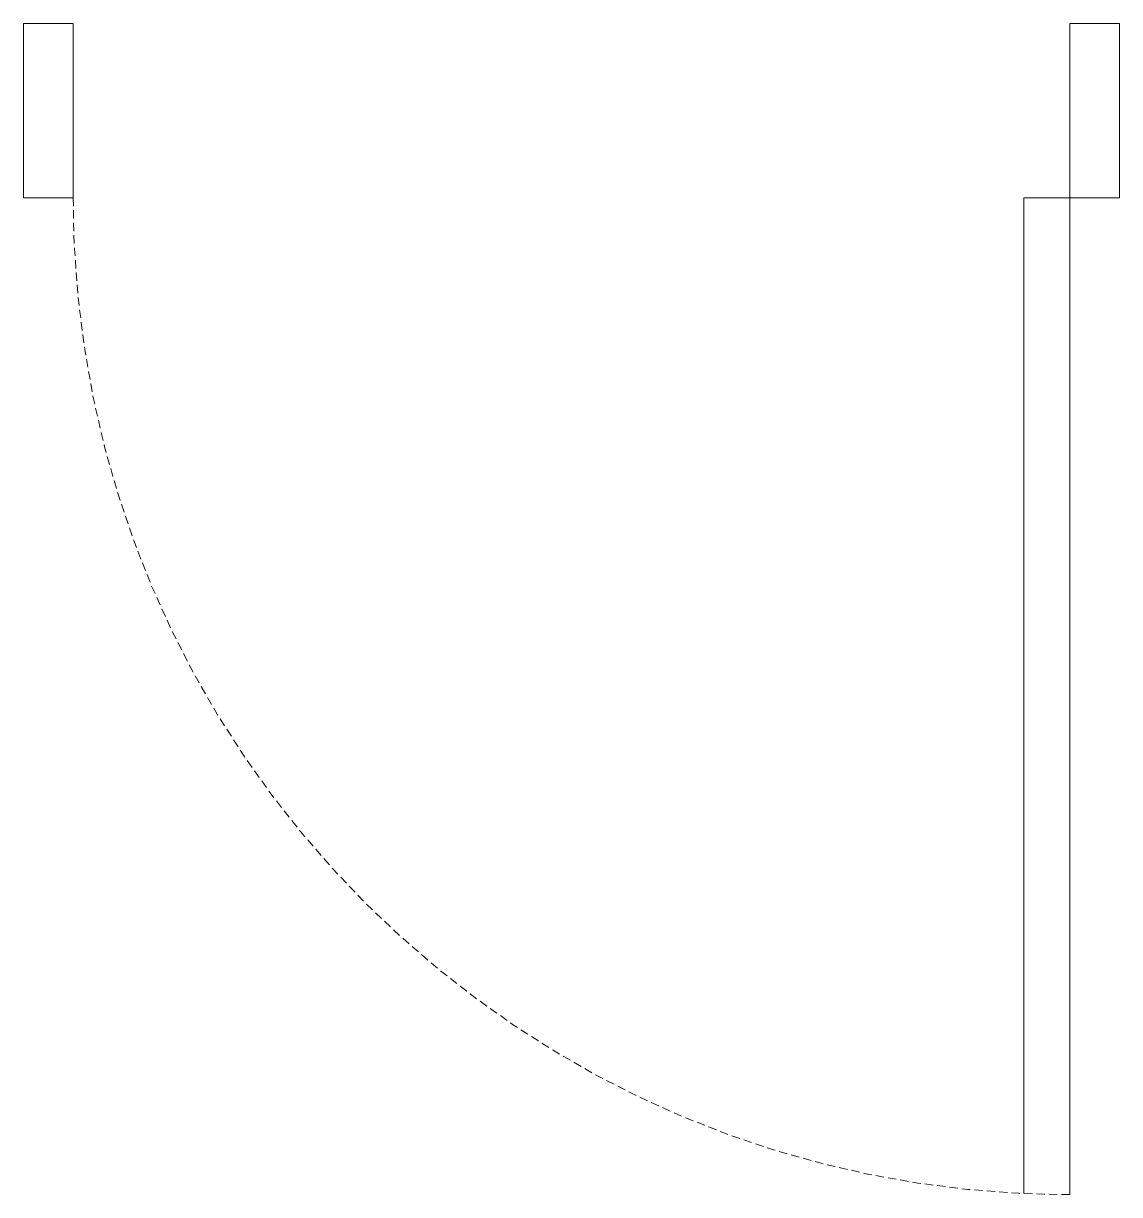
# Model space of a CAD drawing. Header units: inches. Extents: x 320.5 to 353.5, y 339.1 to 374.3.
import ezdxf

# ---------------------------------------------------------------- set-up
doc = ezdxf.new("R2010")
doc.units = ezdxf.units.IN
doc.header["$MEASUREMENT"] = 0
doc.linetypes.add('DASHED2', pattern=[0.375, 0.25, -0.125])
doc.layers.add('A101-Floorplan-1st-floor', color=7, linetype='Continuous', lineweight=9)

msp = doc.modelspace()

# ---------------------------------------------------------------- linework, layer by layer
at = {"layer": 'A101-Floorplan-1st-floor', "lineweight": 5}
for p, q in [((320.468, 369.055), (320.468, 374.305)), ((321.968, 374.305), (320.468, 374.305)), ((321.968, 369.055), (321.968, 374.305)), ((351.968, 369.055), (351.968, 374.305)), ((353.468, 374.305), (351.968, 374.305)), ((353.468, 369.055), (353.468, 374.305)), ((321.968, 369.055), (320.468, 369.055)), ((351.968, 369.055), (350.588, 369.055)), ((353.468, 369.055), (351.968, 369.055))]:
    msp.add_line(p, q, dxfattribs=at)
at = {"layer": 'A101-Floorplan-1st-floor'}
for p, q in [((350.588, 369.055), (350.588, 339.087)), ((351.968, 369.055), (351.968, 339.055))]:
    msp.add_line(p, q, dxfattribs=at)
at = {"layer": 'A101-Floorplan-1st-floor', "linetype": 'DASHED2'}
msp.add_arc((351.968, 369.055), 30, 180, 270, dxfattribs=at)

doc.saveas('drawing.dxf')
